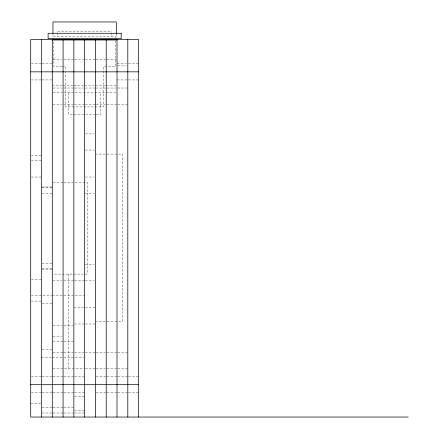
<?xml version="1.0" encoding="UTF-8"?>
<svg xmlns="http://www.w3.org/2000/svg" width="439" height="439" viewBox="0 0 439 439"><rect width="100%" height="100%" fill="white"/><g stroke="black" fill="none" stroke-linecap="round" stroke-linejoin="round"><path stroke-width="0.33" stroke-dasharray="2.19 1.65" d="M57.685 31.389L111.621 31.389M52.965 59.605L61.729 59.605M63.754 59.605L73.867 59.605M74.542 59.605L83.981 59.605M85.325 59.605L95.439 59.605M96.114 59.605L106.227 59.605M106.902 59.605L116.34 59.605M31.389 63.754L41.502 63.754M42.177 63.754L52.29 63.754M117.015 63.754L126.454 63.754M128.479 63.754L138.592 63.754M117.69 65.872L126.454 65.872M62.108 66.448L53.64 66.448L53.64 40.827M62.722 66.448L65.773 66.448L65.773 70.564M31.389 79.936L41.502 79.936M42.177 79.936L52.29 79.936M117.015 79.936L127.804 79.936M128.479 79.936L138.592 79.936M52.29 85.325L61.729 85.325M63.079 85.325L73.192 85.325M73.867 85.325L83.981 85.325M84.656 85.325L94.094 85.325M95.439 85.325L105.552 85.325M106.227 85.325L116.34 85.325M52.965 88.025L61.729 88.025M63.754 88.025L73.867 88.025M74.542 88.025L83.981 88.025M85.325 88.025L95.439 88.025M96.114 88.025L105.552 88.025M106.902 88.025L116.34 88.025M117.69 88.025L127.804 88.025M52.965 92.607L61.943 92.607M63.88 92.607L116.34 92.607M52.965 104.208L61.729 104.208M63.754 104.208L73.192 104.208M74.542 104.208L83.981 104.208M85.325 104.208L95.439 104.208M96.114 104.208L105.552 104.208M106.902 104.208L116.34 104.208M117.69 104.208L127.804 104.208M95.428 114.184L68.473 114.184L68.473 92.607M96.097 114.184L100.833 114.184L100.833 92.607M85.325 133.873L94.094 133.873M85.325 150.056L94.094 150.056M95.439 154.1L122.41 154.1L122.41 321.31L95.439 321.31M31.389 155.45L41.502 155.45M31.389 160.844L41.502 160.844M31.389 177.021L41.502 177.021M85.325 177.021L94.094 177.021M52.965 182.415L63.079 182.415M63.754 182.415L87.35 182.415L87.35 274.112L52.29 274.112M42.177 187.003L52.29 187.003M42.177 187.81L52.29 187.81M42.177 193.204L52.29 193.204M85.325 193.204L94.094 193.204M42.177 263.323L52.29 263.323M85.325 264.673L94.094 264.673M42.177 268.717L52.29 268.717M42.177 269.53L52.29 269.53M31.389 279.506L41.502 279.506M52.965 280.856L61.729 280.856M63.754 280.856L73.867 280.856M74.542 280.856L84.656 280.856M85.325 280.856L94.094 280.856M31.389 295.688L51.615 295.688M52.29 295.688L84.656 295.688M31.389 301.083L41.502 301.083M42.177 303.777L52.29 303.777M73.867 307.827L83.981 307.827M85.325 307.827L95.439 307.827M74.542 324.004L83.981 324.004M85.325 324.004L95.439 324.004M52.965 325.354L61.729 325.354M63.754 325.354L73.192 325.354M52.965 336.142L61.729 336.142M52.965 341.537L63.079 341.537M63.754 341.537L73.867 341.537M42.177 349.625L52.29 349.625M52.965 352.325L63.079 352.325M63.754 352.325L73.192 352.325M74.542 352.325L83.981 352.325M85.325 352.325L95.439 352.325M96.114 352.325L105.552 352.325M106.902 352.325L116.34 352.325M117.69 352.325L127.804 352.325M41.502 357.719L51.615 357.719M52.29 357.719L83.981 357.719M52.965 368.508L83.981 368.508M85.325 368.508L95.439 368.508M96.114 368.508L105.552 368.508M106.902 368.508L116.34 368.508M117.69 368.508L127.804 368.508M31.389 376.596L41.502 376.596M42.177 376.596L52.29 376.596M52.965 376.596L63.079 376.596M63.754 376.596L73.867 376.596M74.542 376.596L84.656 376.596M96.114 376.596L106.227 376.596M106.902 376.596L117.015 376.596M117.69 376.596L127.804 376.596M128.479 376.596L138.592 376.596M31.389 392.779L41.502 392.779M42.177 392.779L52.29 392.779M52.965 392.779L63.079 392.779M63.754 392.779L73.867 392.779M74.542 392.779L84.656 392.779M96.114 392.779L106.227 392.779M106.902 392.779L117.015 392.779M117.69 392.779L127.804 392.779M128.479 392.779L138.592 392.779M74.542 396.823L84.656 396.823M30.714 403.567L40.827 403.567M42.177 407.611L52.29 407.611M52.965 407.611L63.079 407.611M63.754 407.611L73.867 407.611M74.542 410.306L84.656 410.306M42.177 413.006L52.29 413.006M52.965 413.006L63.079 413.006M63.754 413.006L73.867 413.006M74.542 413.006L84.656 413.006M116.34 33.951L116.34 37.995M115.666 38.133L115.666 36.783L53.64 36.783L53.64 38.133M115.666 40.827L115.666 66.448L103.533 66.448L103.533 106.902L65.773 106.902L65.773 71.25M111.621 32.738L111.621 36.783M68.473 274.112L68.473 368.508M57.685 32.738L57.685 36.783M52.965 33.951L52.965 37.995"/><path stroke-width="0.66" d="M52.29 39.987L117.015 39.987M30.714 71.842L138.592 71.842M30.714 384.685L138.592 384.685M408.286 417.05L30.714 417.05L30.714 39.483L138.592 39.483L138.592 417.05M127.804 39.483L127.804 417.05M117.015 39.483L117.015 417.05M116.34 33.276L116.34 21.95L52.965 21.95L52.965 33.276M106.227 39.987L106.227 417.05M95.439 39.987L95.439 417.05M84.656 39.987L84.656 417.05M73.867 39.987L73.867 417.05M63.079 39.987L63.079 417.05M52.29 39.483L52.29 417.05M41.502 39.483L41.502 417.05M121.191 33.276L48.114 33.276L48.114 38.67L121.191 38.67L121.191 33.276"/></g></svg>
